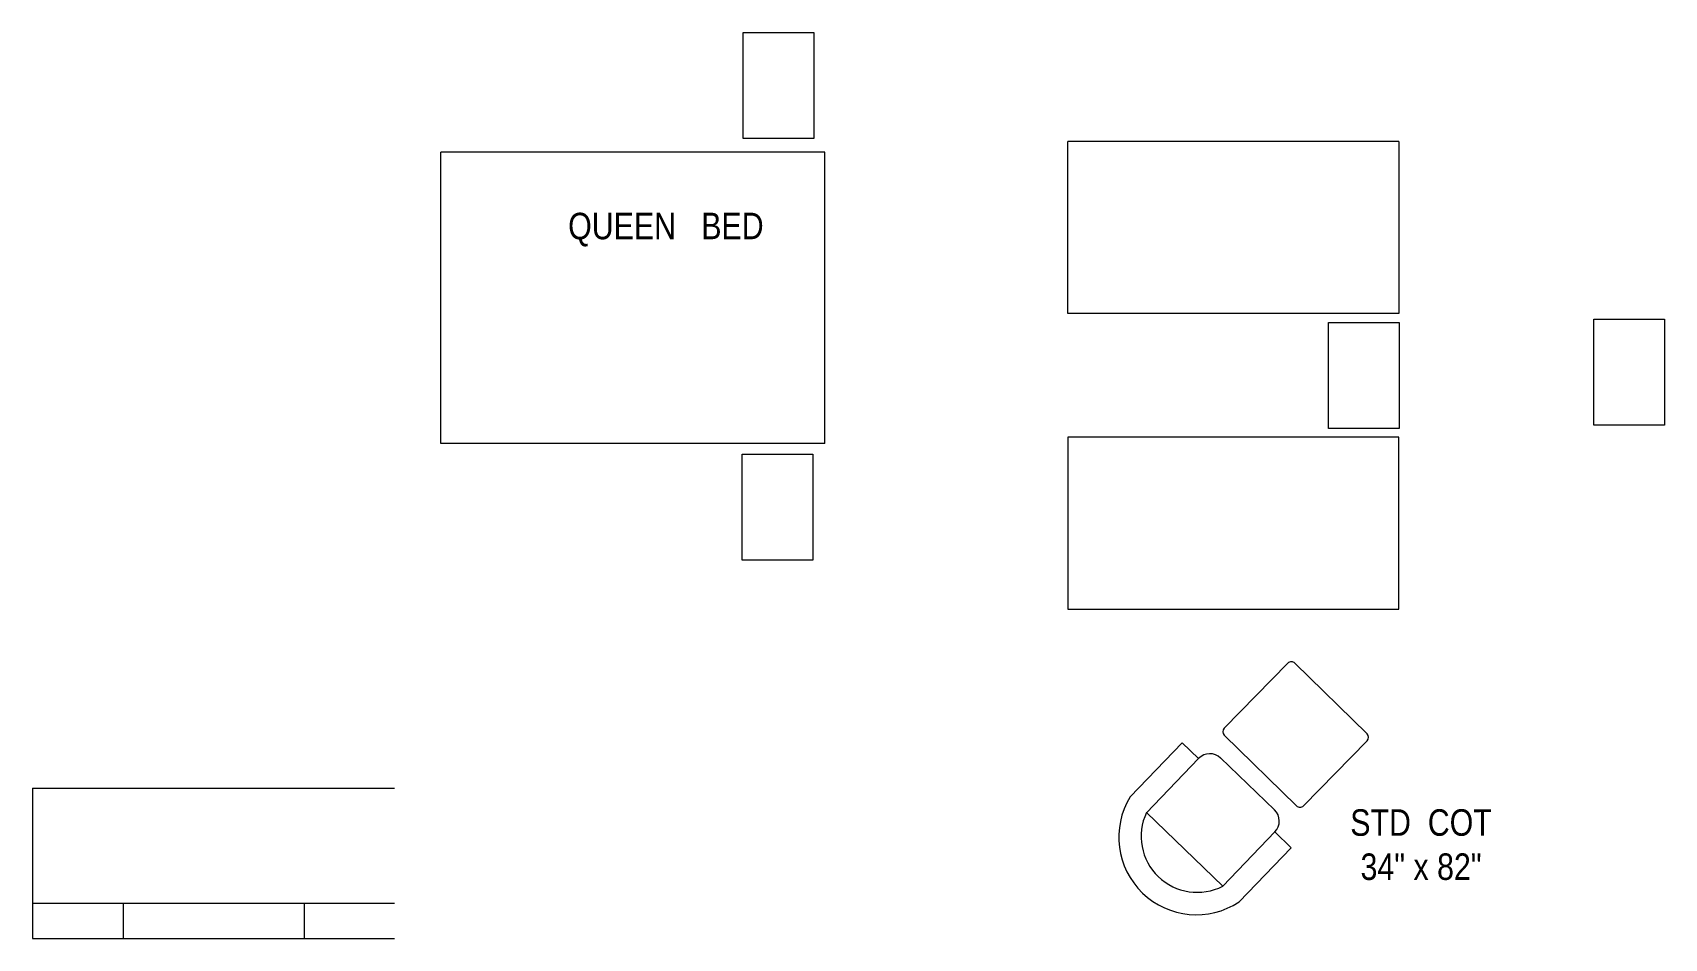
# Model space of a CAD drawing. Header units: inches. Extents: x 3662 to 8692, y -126 to 1283.
# Drawn here: x 4792.7 to 5162.5, y 474.1 to 679.3 of the extents above; entities that cross this region are included whole.
import ezdxf

# ---------------------------------------------------------------- set-up
doc = ezdxf.new("R2010")
doc.units = ezdxf.units.IN
doc.header["$MEASUREMENT"] = 0
doc.layers.add('BUILT-INS', color=36, linetype='Continuous', lineweight=20)
doc.layers.add('FURNITURE', color=33, linetype='Continuous', lineweight=9)
doc.layers.add('TEXT80', color=15, linetype='Continuous')
doc.styles.add('ARCHENT', font='technical.ttf', dxfattribs={"height": 6})

msp = doc.modelspace()

# ---------------------------------------------------------------- linework, layer by layer
at = {"layer": 'BUILT-INS', "linetype": 'Continuous', "ltscale": 25}
for p, q in [((4792.74, 508.14), (4874.74, 508.14)), ((4792.74, 508.14), (4792.74, 474.14)), ((4792.74, 482.14), (4874.74, 482.14)), ((4813.24, 482.14), (4813.24, 474.14)), ((4854.24, 482.14), (4854.24, 474.14)), ((4792.74, 474.14), (4874.74, 474.14))]:
    msp.add_line(p, q, dxfattribs=at)
at = {"layer": 'FURNITURE', "linetype": 'Continuous', "ltscale": 25}
for p, q in [((4953.77, 655.33), (4953.77, 679.33)), ((4953.77, 679.33), (4969.77, 679.33)), ((4969.77, 679.33), (4969.77, 655.33)), ((4969.77, 655.33), (4953.77, 655.33)), ((5027.32, 615.68), (5027.32, 654.68)), ((5102.32, 654.68), (5027.32, 654.68)), ((5102.32, 654.68), (5102.32, 615.68)), ((4885.22, 586.24), (4885.22, 652.24)), ((4972.22, 652.24), (4885.22, 652.24)), ((4972.22, 586.24), (4972.22, 652.24)), ((5102.32, 615.68), (5027.32, 615.68)), ((5146.47, 590.41), (5146.47, 614.41)), ((5146.47, 614.41), (5162.47, 614.41)), ((5162.47, 614.41), (5162.47, 590.41)), ((5086.39, 589.68), (5086.39, 613.68)), ((5086.39, 613.68), (5102.39, 613.68)), ((5102.39, 613.68), (5102.39, 589.68)), ((5102.39, 589.68), (5086.39, 589.68)), ((5162.47, 590.41), (5146.47, 590.41)), ((4972.22, 586.24), (4885.22, 586.24)), ((5102.32, 587.68), (5027.32, 587.68)), ((5027.32, 587.68), (5027.32, 548.68)), ((5102.32, 548.68), (5102.32, 587.68)), ((4953.51, 559.8), (4953.51, 583.8)), ((4953.51, 583.8), (4969.51, 583.8)), ((4969.51, 583.8), (4969.51, 559.8)), ((4969.51, 559.8), (4953.51, 559.8)), ((5027.32, 548.68), (5102.32, 548.68))]:
    msp.add_line(p, q, dxfattribs=at)
at = {"layer": 'FURNITURE', "linetype": 'Continuous', "ltscale": 0.75}
for p, q in [((5077.15, 536.46), (5062.75, 521.76)), ((5095.1, 520.49), (5078.76, 536.49)), ((5062.76, 520.16), (5079.1, 504.15)), ((5080.71, 504.17), (5095.12, 518.87)), ((5061.93, 515), (5074.14, 503.24)), ((5062.41, 485.97), (5045.11, 502.62))]:
    msp.add_line(p, q, dxfattribs=at)
for points in [[(5045.11, 502.61), (5045.11, 502.61), (5056.94, 514.89), (5053.23, 518.46), (5041.4, 506.18)], [(5062.41, 485.97), (5062.41, 485.97), (5074.23, 498.25), (5077.94, 494.68), (5066.11, 482.4)]]:
    msp.add_lwpolyline(points, dxfattribs=at)
for centre, radius, start, end in [((5077.96, 535.68), 1.14, 45.5876, 135.5876), ((5077.97, 535.66), 1.14, 45.5876, 135.5876), ((5077.97, 535.66), 1.14, 45.5876, 135.5876), ((5063.56, 520.97), 1.14, 135.5876, 225.5876), ((5063.56, 520.96), 1.14, 135.5876, 225.5876), ((5063.56, 520.96), 1.14, 135.5876, 225.5876), ((5094.3, 519.67), 1.14, 315.5876, 45.5876), ((5059.48, 512.44), 3.53, 46.0859, 136.0859), ((5056.43, 497.07), 17.58, 148.7663, 303.4056), ((5071.69, 500.7), 3.53, 316.0859, 46.0859), ((5079.9, 504.97), 1.14, 225.5876, 315.5876), ((5056.61, 497.26), 12.69, 155.0105, 297.1613)]:
    msp.add_arc(centre, radius, start, end, dxfattribs=at)

# ---------------------------------------------------------------- texts
at = {"layer": 'TEXT80', "char_height": 6, "width": 360.0625, "attachment_point": 5, "rotation": 0.0328, "style": 'ARCHENT'}
for s, insert in [('{\\C7;QUEEN   BED}', (4936.23, 634.7)), ('{\\C7;STD  COT\\P34" x 82"}', (5107.34, 495.34))]:
    msp.add_mtext(s, dxfattribs=dict(at, insert=insert))

doc.saveas('drawing.dxf')
